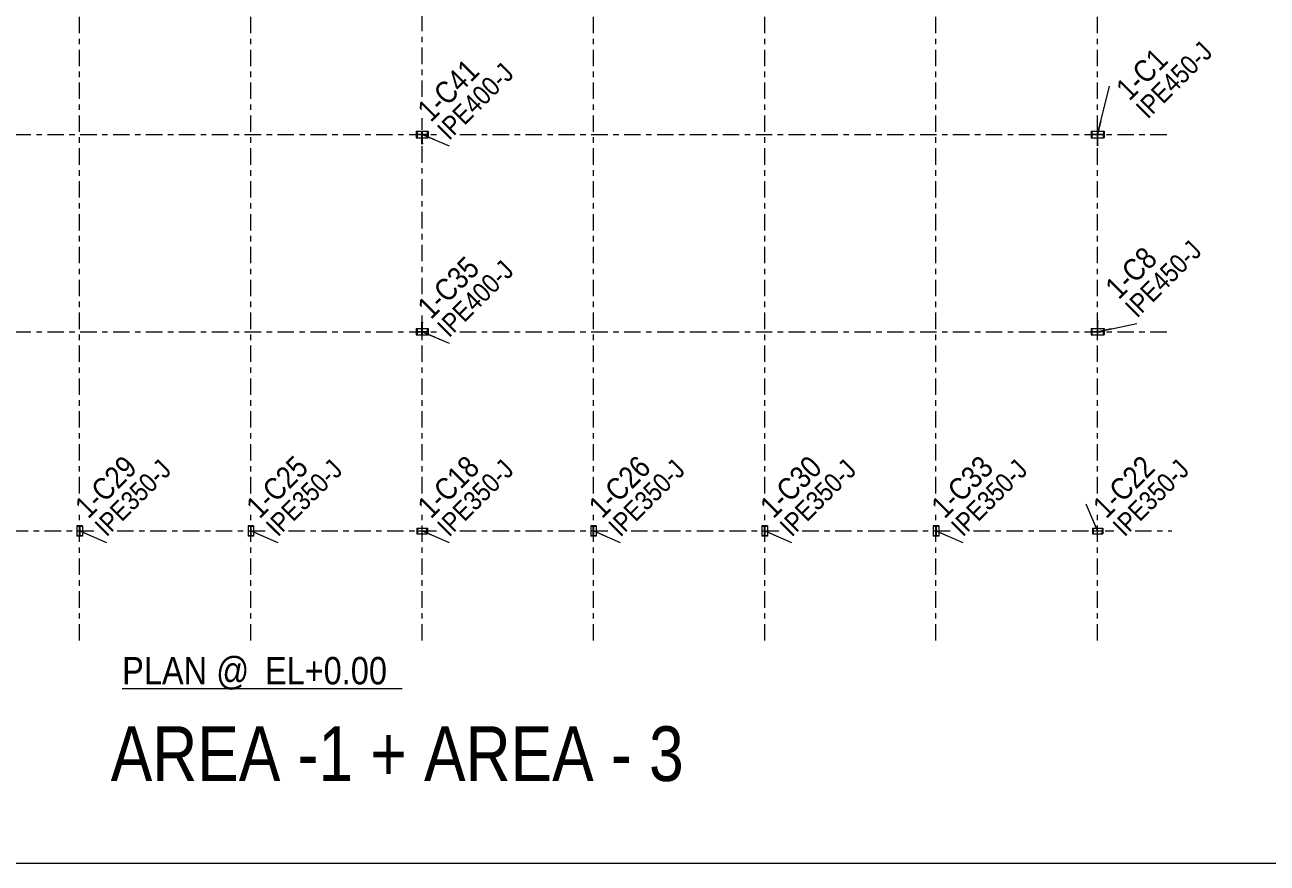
# Model space of a CAD drawing. Header units: millimetres. Extents: x -441 to 382, y -51 to 523.
# Drawn here: x -192.1 to 34.6, y -50.6 to 102.4 of the extents above; entities that cross this region are included whole.
import ezdxf

# ---------------------------------------------------------------- set-up
doc = ezdxf.new("R2010")
doc.units = ezdxf.units.MM
doc.linetypes.add('XKITLINE00', pattern=[0])
doc.linetypes.add('XKITLINE03', pattern=[6, 3, -1, 1, -1])
for name, color, linetype, lineweight in [('DrawingSheet', 5, 'Continuous', 0), ('OtherObjectType', 7, 'Continuous', 0), ('Part', 2, 'Continuous', 0), ('PartMark', 7, 'Continuous', 0), ('S-grid', 1, 'Continuous', 0), ('Text', 3, 'Continuous', 0)]:
    doc.layers.add(name, color=color, linetype=linetype, lineweight=lineweight)
doc.styles.add('ARIAL', font='ARIAL.TTF')
doc.styles.add('COMIC_SANS_MS', font='COMIC.TTF')

# ---------------------------------------------------------------- blocks, each defined once
blk = doc.blocks.new('*A21')
at = {"layer": 'Part'}
blk.add_hatch(color=3, dxfattribs=at).paths.add_polyline_path([(-118.665, 46.395), (-118.665, 46.875), (-118.6, 46.875), (-118.6, 45.875), (-118.665, 45.875), (-118.665, 46.355), (-120.535, 46.355), (-120.535, 45.875), (-120.6, 45.875), (-120.6, 46.875), (-120.535, 46.875), (-120.535, 46.395)], flags=17)
blk = doc.blocks.new('*A22')
at = {"layer": 'Part'}
blk.add_hatch(color=3, dxfattribs=at).paths.add_polyline_path([(-118.78, 10.0175), (-118.78, 10.4375), (-118.725, 10.4375), (-118.725, 9.5625), (-118.78, 9.5625), (-118.78, 9.9825), (-120.42, 9.9825), (-120.42, 9.5625), (-120.475, 9.5625), (-120.475, 10.4375), (-120.42, 10.4375), (-120.42, 10.0175)], flags=17)
blk = doc.blocks.new('*A23')
at = {"layer": 'Part'}
blk.add_hatch(color=3, dxfattribs=at).paths.add_polyline_path([(-88.7875, 10.82), (-88.7875, 10.875), (-87.9125, 10.875), (-87.9125, 10.82), (-88.3325, 10.82), (-88.3325, 9.18), (-87.9125, 9.18), (-87.9125, 9.125), (-88.7875, 9.125), (-88.7875, 9.18), (-88.3675, 9.18), (-88.3675, 10.82)], flags=17)
blk = doc.blocks.new('*A24')
at = {"layer": 'Part'}
blk.add_hatch(color=3, dxfattribs=at).paths.add_polyline_path([(-118.665, 82.395), (-118.665, 82.875), (-118.6, 82.875), (-118.6, 81.875), (-118.665, 81.875), (-118.665, 82.355), (-120.535, 82.355), (-120.535, 81.875), (-120.6, 81.875), (-120.6, 82.875), (-120.535, 82.875), (-120.535, 82.395)], flags=17)
blk = doc.blocks.new('*A25')
at = {"layer": 'Part'}
blk.add_hatch(color=3, dxfattribs=at).paths.add_polyline_path([(-119.6, 80.8), (-119.56, 80.78), (-119.55, 80.72), (-119.56, 80.66), (-119.6, 80.63), (-119.64, 80.66), (-119.65, 80.72), (-119.64, 80.78)], flags=17)
blk = doc.blocks.new('*A26')
at = {"layer": 'Part'}
blk.add_hatch(color=3, dxfattribs=at).paths.add_polyline_path([(-119.6, 48.12), (-119.56, 48.09), (-119.55, 48.03), (-119.56, 47.97), (-119.6, 47.95), (-119.64, 47.97), (-119.65, 48.03), (-119.64, 48.09)], flags=17)
blk = doc.blocks.new('*A44')
at = {"layer": 'Part'}
blk.add_hatch(color=3, dxfattribs=at).paths.add_polyline_path([(-182.5375, 10.82), (-182.5375, 10.875), (-181.6625, 10.875), (-181.6625, 10.82), (-182.0825, 10.82), (-182.0825, 9.18), (-181.6625, 9.18), (-181.6625, 9.125), (-182.5375, 9.125), (-182.5375, 9.18), (-182.1175, 9.18), (-182.1175, 10.82)], flags=17)
blk = doc.blocks.new('*A45')
at = {"layer": 'Part'}
blk.add_hatch(color=3, dxfattribs=at).paths.add_polyline_path([(-151.2875, 10.82), (-151.2875, 10.875), (-150.4125, 10.875), (-150.4125, 10.82), (-150.8325, 10.82), (-150.8325, 9.18), (-150.4125, 9.18), (-150.4125, 9.125), (-151.2875, 9.125), (-151.2875, 9.18), (-150.8675, 9.18), (-150.8675, 10.82)], flags=17)
blk = doc.blocks.new('*A65')
at = {"layer": 'Part'}
blk.add_hatch(color=3, dxfattribs=at).paths.add_polyline_path([(4.705, 46.3975), (4.705, 46.875), (4.775, 46.875), (4.775, 45.875), (4.705, 45.875), (4.705, 46.3525), (2.595, 46.3525), (2.595, 45.875), (2.525, 45.875), (2.525, 46.875), (2.595, 46.875), (2.595, 46.3975)], flags=17)
blk = doc.blocks.new('*A66')
at = {"layer": 'Part'}
blk.add_hatch(color=3, dxfattribs=at).paths.add_polyline_path([(4.705, 82.3975), (4.705, 82.875), (4.775, 82.875), (4.775, 81.875), (4.705, 81.875), (4.705, 82.3525), (2.595, 82.3525), (2.595, 81.875), (2.525, 81.875), (2.525, 82.875), (2.595, 82.875), (2.595, 82.3975)], flags=17)
blk = doc.blocks.new('*A67')
at = {"layer": 'Part'}
blk.add_hatch(color=3, dxfattribs=at).paths.add_polyline_path([(4.47, 10.0175), (4.47, 10.4375), (4.525, 10.4375), (4.525, 9.5625), (4.47, 9.5625), (4.47, 9.9825), (2.83, 9.9825), (2.83, 9.5625), (2.775, 9.5625), (2.775, 10.4375), (2.83, 10.4375), (2.83, 10.0175)], flags=17)
blk = doc.blocks.new('*A68')
at = {"layer": 'Part'}
blk.add_hatch(color=3, dxfattribs=at).paths.add_polyline_path([(-57.5375, 10.82), (-57.5375, 10.875), (-56.6625, 10.875), (-56.6625, 10.82), (-57.0825, 10.82), (-57.0825, 9.18), (-56.6625, 9.18), (-56.6625, 9.125), (-57.5375, 9.125), (-57.5375, 9.18), (-57.1175, 9.18), (-57.1175, 10.82)], flags=17)
blk = doc.blocks.new('*A69')
at = {"layer": 'Part'}
blk.add_hatch(color=3, dxfattribs=at).paths.add_polyline_path([(-26.2875, 10.82), (-26.2875, 10.875), (-25.4125, 10.875), (-25.4125, 10.82), (-25.8325, 10.82), (-25.8325, 9.18), (-25.4125, 9.18), (-25.4125, 9.125), (-26.2875, 9.125), (-26.2875, 9.18), (-25.8675, 9.18), (-25.8675, 10.82)], flags=17)
blk = doc.blocks.new('*A70')
at = {"layer": 'Part'}
blk.add_hatch(color=3, dxfattribs=at).paths.add_polyline_path([(3.65, 80.5), (3.69, 80.47), (3.7, 80.41), (3.69, 80.34), (3.65, 80.31), (3.61, 80.34), (3.6, 80.41), (3.61, 80.47)], flags=17)
blk = doc.blocks.new('*A71')
at = {"layer": 'Part'}
blk.add_hatch(color=3, dxfattribs=at).paths.add_polyline_path([(3.65, 48.44), (3.69, 48.41), (3.7, 48.34), (3.69, 48.28), (3.65, 48.25), (3.61, 48.28), (3.6, 48.34), (3.61, 48.41)], flags=17)
blk = doc.blocks.new('*A80')
at = {"layer": 'DrawingSheet', "color": 5, "linetype": 'XKITLINE00', "lineweight": 0}
blk.add_line((-438.31, -50.64), (381.69, -50.64), dxfattribs=at)
blk = doc.blocks.new('*A94')
at = {"layer": 'S-grid', "color": 1, "linetype": 'XKITLINE03', "lineweight": 0}
for p, q in [((-235.99, 82.38), (-116.63, 82.38)), ((-112.74, 82.38), (17.19, 82.38))]:
    blk.add_line(p, q, dxfattribs=at)
blk = doc.blocks.new('*A95')
at = {"layer": 'S-grid', "color": 1, "linetype": 'XKITLINE03', "lineweight": 0}
for p, q in [((-235.99, 46.38), (-116.63, 46.38)), ((-112.74, 46.38), (17.19, 46.38))]:
    blk.add_line(p, q, dxfattribs=at)
blk = doc.blocks.new('*A96')
at = {"layer": 'S-grid', "color": 1, "linetype": 'XKITLINE03', "lineweight": 0}
for p, q in [((-206.49, 10), (-179.13, 10)), ((-175.24, 10), (-147.88, 10)), ((-143.99, 10), (-116.63, 10)), ((-112.74, 10), (-85.38, 10)), ((-81.49, 10), (-54.13, 10)), ((-50.24, 10), (-22.88, 10)), ((-18.99, 10), (6.62, 10)), ((10.51, 10), (17.19, 10))]:
    blk.add_line(p, q, dxfattribs=at)
blk = doc.blocks.new('*A97')
at = {"layer": 'S-grid', "color": 1, "linetype": 'XKITLINE03', "lineweight": 0}
for p, q in [((3.65, 16.86), (3.65, 121.34)), ((3.65, -10), (3.65, 12.97))]:
    blk.add_line(p, q, dxfattribs=at)
blk = doc.blocks.new('*A98')
at = {"layer": 'S-grid', "color": 1, "linetype": 'XKITLINE03', "lineweight": 0}
for p, q in [((-25.85, 16.86), (-25.85, 481.69)), ((-25.85, -10), (-25.85, 12.97))]:
    blk.add_line(p, q, dxfattribs=at)
blk = doc.blocks.new('*A99')
at = {"layer": 'S-grid', "color": 1, "linetype": 'XKITLINE03', "lineweight": 0}
for p, q in [((-57.1, 16.86), (-57.1, 481.69)), ((-57.1, -10), (-57.1, 12.97))]:
    blk.add_line(p, q, dxfattribs=at)
blk = doc.blocks.new('*A100')
at = {"layer": 'S-grid', "color": 1, "linetype": 'XKITLINE03', "lineweight": 0}
for p, q in [((-88.35, 16.86), (-88.35, 481.69)), ((-88.35, -10), (-88.35, 12.97))]:
    blk.add_line(p, q, dxfattribs=at)
blk = doc.blocks.new('*A101')
at = {"layer": 'S-grid', "color": 1, "linetype": 'XKITLINE03', "lineweight": 0}
for p, q in [((-119.6, 89.23), (-119.6, 121.34)), ((-119.6, 53.23), (-119.6, 85.34)), ((-119.6, 16.86), (-119.6, 49.34)), ((-119.6, -10), (-119.6, 12.97))]:
    blk.add_line(p, q, dxfattribs=at)
blk = doc.blocks.new('*A102')
at = {"layer": 'S-grid', "color": 1, "linetype": 'XKITLINE03', "lineweight": 0}
for p, q in [((-150.85, 16.86), (-150.85, 481.69)), ((-150.85, -10), (-150.85, 12.97))]:
    blk.add_line(p, q, dxfattribs=at)
blk = doc.blocks.new('*A103')
at = {"layer": 'S-grid', "color": 1, "linetype": 'XKITLINE03', "lineweight": 0}
for p, q in [((-182.1, 16.86), (-182.1, 481.69)), ((-182.1, -10), (-182.1, 12.97))]:
    blk.add_line(p, q, dxfattribs=at)
blk = doc.blocks.new('*A138')
at = {"layer": 'OtherObjectType', "color": 5, "linetype": 'XKITLINE00', "lineweight": 0}
blk.add_line((-174.34, -18.75), (-123.27, -18.75), dxfattribs=at)
at = {"layer": 'OtherObjectType', "color": 7, "style": 'ARIAL', "width": 0.85}
for s, p in [('PLAN @', (-174.34, -18)), ('EL+0.00', (-148.3, -18))]:
    blk.add_text(s, height=5, dxfattribs=at).set_placement(p)
blk = doc.blocks.new('*A139')
at = {"layer": 'Part', "color": 2, "linetype": 'XKITLINE00', "lineweight": 0}
for p, q in [((-181.6, 10.95), (-182.6, 10.95)), ((-182.6, 10.95), (-182.6, 9.05)), ((-181.6, 10.95), (-181.6, 9.05)), ((-181.6, 9.05), (-182.6, 9.05))]:
    blk.add_line(p, q, dxfattribs=at)
blk = doc.blocks.new('*A140')
at = {"layer": 'Part', "color": 2, "linetype": 'XKITLINE00', "lineweight": 0}
for p, q in [((-150.35, 10.95), (-151.35, 10.95)), ((-151.35, 10.95), (-151.35, 9.05)), ((-150.35, 10.95), (-150.35, 9.05)), ((-150.35, 9.05), (-151.35, 9.05))]:
    blk.add_line(p, q, dxfattribs=at)
blk = doc.blocks.new('*A146')
at = {"layer": 'Part', "color": 2, "linetype": 'XKITLINE00', "lineweight": 0}
for p, q in [((-120.6, 45.875), (-120.6, 46.875)), ((-120.6, 46.875), (-120.535, 46.875)), ((-120.535, 45.875), (-120.6, 45.875)), ((-120.535, 46.875), (-120.535, 46.395)), ((-120.535, 46.395), (-118.665, 46.395)), ((-118.665, 46.355), (-120.535, 46.355)), ((-120.535, 46.355), (-120.535, 45.875)), ((-118.6, 46.875), (-118.665, 46.875)), ((-118.665, 46.875), (-118.665, 46.395)), ((-118.665, 45.875), (-118.665, 46.355)), ((-118.6, 45.875), (-118.665, 45.875)), ((-118.6, 46.875), (-118.6, 45.875))]:
    blk.add_line(p, q, dxfattribs=at)
blk = doc.blocks.new('*A147')
at = {"layer": 'Part', "color": 2, "linetype": 'XKITLINE00', "lineweight": 0}
for p, q in [((-120.475, 9.5625), (-120.475, 10.4375)), ((-120.475, 10.4375), (-120.42, 10.4375)), ((-120.42, 9.5625), (-120.475, 9.5625)), ((-120.42, 10.4375), (-120.42, 10.0175)), ((-120.42, 10.0175), (-118.78, 10.0175)), ((-118.78, 9.9825), (-120.42, 9.9825)), ((-120.42, 9.9825), (-120.42, 9.5625)), ((-118.725, 10.4375), (-118.78, 10.4375)), ((-118.78, 10.4375), (-118.78, 10.0175)), ((-118.78, 9.5625), (-118.78, 9.9825)), ((-118.725, 9.5625), (-118.78, 9.5625)), ((-118.725, 10.4375), (-118.725, 9.5625))]:
    blk.add_line(p, q, dxfattribs=at)
blk = doc.blocks.new('*A148')
at = {"layer": 'Part', "color": 2, "linetype": 'XKITLINE00', "lineweight": 0}
for p, q in [((-88.7875, 10.82), (-88.7875, 10.875)), ((-88.7875, 10.875), (-87.9125, 10.875)), ((-88.3675, 10.82), (-88.7875, 10.82)), ((-88.7875, 9.125), (-88.7875, 9.18)), ((-88.7875, 9.18), (-88.3675, 9.18)), ((-87.9125, 9.125), (-88.7875, 9.125)), ((-88.3675, 9.18), (-88.3675, 10.82)), ((-87.9125, 10.82), (-88.3325, 10.82)), ((-88.3325, 10.82), (-88.3325, 9.18)), ((-88.3325, 9.18), (-87.9125, 9.18)), ((-87.9125, 10.875), (-87.9125, 10.82)), ((-87.9125, 9.18), (-87.9125, 9.125))]:
    blk.add_line(p, q, dxfattribs=at)
blk = doc.blocks.new('*A149')
at = {"layer": 'Part', "color": 2, "linetype": 'XKITLINE00', "lineweight": 0}
for p, q in [((-120.6, 81.875), (-120.6, 82.875)), ((-120.6, 82.875), (-120.535, 82.875)), ((-120.535, 81.875), (-120.6, 81.875)), ((-120.535, 82.875), (-120.535, 82.395)), ((-120.535, 82.395), (-118.665, 82.395)), ((-118.665, 82.355), (-120.535, 82.355)), ((-120.535, 82.355), (-120.535, 81.875)), ((-118.6, 82.875), (-118.665, 82.875)), ((-118.665, 82.875), (-118.665, 82.395)), ((-118.665, 81.875), (-118.665, 82.355)), ((-118.6, 81.875), (-118.665, 81.875)), ((-118.6, 82.875), (-118.6, 81.875))]:
    blk.add_line(p, q, dxfattribs=at)
blk = doc.blocks.new('*A150')
at = {"layer": 'Part', "color": 2, "linetype": 'XKITLINE00', "lineweight": 0}
for p, q in [((-119.64, 82.88), (-119.65, 82.85)), ((-119.65, 82.39), (-119.65, 82.85)), ((-119.65, 80.72), (-119.65, 82.36)), ((-119.6, 82.88), (-119.64, 82.88)), ((-119.56, 82.88), (-119.6, 82.88)), ((-119.55, 82.85), (-119.56, 82.88)), ((-119.55, 82.39), (-119.55, 82.85)), ((-119.55, 80.72), (-119.55, 82.36)), ((-119.65, 80.72), (-119.64, 80.78)), ((-119.64, 80.66), (-119.65, 80.72)), ((-119.64, 80.78), (-119.6, 80.8)), ((-119.6, 80.63), (-119.64, 80.66)), ((-119.6, 80.8), (-119.56, 80.78)), ((-119.56, 80.66), (-119.6, 80.63)), ((-119.56, 80.78), (-119.55, 80.72)), ((-119.55, 80.72), (-119.56, 80.66))]:
    blk.add_line(p, q, dxfattribs=at)
blk = doc.blocks.new('*A151')
at = {"layer": 'Part', "color": 2, "linetype": 'XKITLINE00', "lineweight": 0}
for p, q in [((-119.65, 48.03), (-119.64, 48.09)), ((-119.64, 47.97), (-119.65, 48.03)), ((-119.65, 46.4), (-119.65, 48.03)), ((-119.64, 48.09), (-119.6, 48.12)), ((-119.6, 47.95), (-119.64, 47.97)), ((-119.6, 48.12), (-119.56, 48.09)), ((-119.56, 47.97), (-119.6, 47.95)), ((-119.56, 48.09), (-119.55, 48.03)), ((-119.55, 48.03), (-119.56, 47.97)), ((-119.55, 46.4), (-119.55, 48.03)), ((-119.65, 45.9), (-119.65, 46.35)), ((-119.65, 45.9), (-119.64, 45.87)), ((-119.64, 45.87), (-119.6, 45.87)), ((-119.6, 45.87), (-119.56, 45.87)), ((-119.56, 45.87), (-119.55, 45.9)), ((-119.55, 45.9), (-119.55, 46.35))]:
    blk.add_line(p, q, dxfattribs=at)
blk = doc.blocks.new('*A152')
at = {"layer": 'Part', "color": 2, "linetype": 'XKITLINE00', "lineweight": 0}
for p, q in [((-120.55, 10.5), (-120.55, 9.5)), ((-120.55, 10.5), (-118.65, 10.5)), ((-120.55, 9.5), (-118.65, 9.5)), ((-118.65, 10.5), (-118.65, 9.5))]:
    blk.add_line(p, q, dxfattribs=at)
blk = doc.blocks.new('*A153')
at = {"layer": 'Part', "color": 2, "linetype": 'XKITLINE00', "lineweight": 0}
for p, q in [((-120.7, 46.975), (-120.7, 45.775)), ((-120.7, 46.975), (-119.65, 46.975)), ((-120.7, 45.775), (-118.5, 45.775)), ((-119.55, 46.975), (-118.5, 46.975)), ((-118.5, 46.975), (-118.5, 45.775))]:
    blk.add_line(p, q, dxfattribs=at)
blk = doc.blocks.new('*A154')
at = {"layer": 'Part', "color": 2, "linetype": 'XKITLINE00', "lineweight": 0}
for p, q in [((-87.85, 10.95), (-88.85, 10.95)), ((-88.85, 10.95), (-88.85, 9.05)), ((-87.85, 10.95), (-87.85, 9.05)), ((-87.85, 9.05), (-88.85, 9.05))]:
    blk.add_line(p, q, dxfattribs=at)
blk = doc.blocks.new('*A155')
at = {"layer": 'Part', "color": 2, "linetype": 'XKITLINE00', "lineweight": 0}
for p, q in [((-120.7, 82.975), (-120.7, 81.775)), ((-120.7, 82.975), (-118.5, 82.975)), ((-120.7, 81.775), (-119.65, 81.775)), ((-119.55, 81.775), (-118.5, 81.775)), ((-118.5, 82.975), (-118.5, 81.775))]:
    blk.add_line(p, q, dxfattribs=at)
blk = doc.blocks.new('*A190')
at = {"layer": 'Part', "color": 2, "linetype": 'XKITLINE00', "lineweight": 0}
for p, q in [((-182.5375, 10.82), (-182.5375, 10.875)), ((-182.5375, 10.875), (-181.6625, 10.875)), ((-182.1175, 10.82), (-182.5375, 10.82)), ((-182.5375, 9.125), (-182.5375, 9.18)), ((-182.5375, 9.18), (-182.1175, 9.18)), ((-181.6625, 9.125), (-182.5375, 9.125)), ((-182.1175, 9.18), (-182.1175, 10.82)), ((-181.6625, 10.82), (-182.0825, 10.82)), ((-182.0825, 10.82), (-182.0825, 9.18)), ((-182.0825, 9.18), (-181.6625, 9.18)), ((-181.6625, 10.875), (-181.6625, 10.82)), ((-181.6625, 9.18), (-181.6625, 9.125))]:
    blk.add_line(p, q, dxfattribs=at)
blk = doc.blocks.new('*A191')
at = {"layer": 'Part', "color": 2, "linetype": 'XKITLINE00', "lineweight": 0}
for p, q in [((-151.2875, 10.82), (-151.2875, 10.875)), ((-151.2875, 10.875), (-150.4125, 10.875)), ((-150.8675, 10.82), (-151.2875, 10.82)), ((-151.2875, 9.125), (-151.2875, 9.18)), ((-151.2875, 9.18), (-150.8675, 9.18)), ((-150.4125, 9.125), (-151.2875, 9.125)), ((-150.8675, 9.18), (-150.8675, 10.82)), ((-150.4125, 10.82), (-150.8325, 10.82)), ((-150.8325, 10.82), (-150.8325, 9.18)), ((-150.8325, 9.18), (-150.4125, 9.18)), ((-150.4125, 10.875), (-150.4125, 10.82)), ((-150.4125, 9.18), (-150.4125, 9.125))]:
    blk.add_line(p, q, dxfattribs=at)
blk = doc.blocks.new('*A240')
at = {"layer": 'Part', "color": 2, "linetype": 'XKITLINE00', "lineweight": 0}
for p, q in [((2.525, 45.875), (2.525, 46.875)), ((2.525, 46.875), (2.595, 46.875)), ((2.595, 45.875), (2.525, 45.875)), ((2.595, 46.875), (2.595, 46.3975)), ((2.595, 46.3975), (4.705, 46.3975)), ((4.705, 46.3525), (2.595, 46.3525)), ((2.595, 46.3525), (2.595, 45.875)), ((4.775, 46.875), (4.705, 46.875)), ((4.705, 46.875), (4.705, 46.3975)), ((4.705, 45.875), (4.705, 46.3525)), ((4.775, 45.875), (4.705, 45.875)), ((4.775, 46.875), (4.775, 45.875))]:
    blk.add_line(p, q, dxfattribs=at)
blk = doc.blocks.new('*A241')
at = {"layer": 'Part', "color": 2, "linetype": 'XKITLINE00', "lineweight": 0}
for p, q in [((2.525, 81.875), (2.525, 82.875)), ((2.525, 82.875), (2.595, 82.875)), ((2.595, 81.875), (2.525, 81.875)), ((2.595, 82.875), (2.595, 82.3975)), ((2.595, 82.3975), (4.705, 82.3975)), ((4.705, 82.3525), (2.595, 82.3525)), ((2.595, 82.3525), (2.595, 81.875)), ((4.775, 82.875), (4.705, 82.875)), ((4.705, 82.875), (4.705, 82.3975)), ((4.705, 81.875), (4.705, 82.3525)), ((4.775, 81.875), (4.705, 81.875)), ((4.775, 82.875), (4.775, 81.875))]:
    blk.add_line(p, q, dxfattribs=at)
blk = doc.blocks.new('*A242')
at = {"layer": 'Part', "color": 2, "linetype": 'XKITLINE00', "lineweight": 0}
for p, q in [((2.775, 9.5625), (2.775, 10.4375)), ((2.775, 10.4375), (2.83, 10.4375)), ((2.83, 9.5625), (2.775, 9.5625)), ((2.83, 10.4375), (2.83, 10.0175)), ((2.83, 10.0175), (4.47, 10.0175)), ((4.47, 9.9825), (2.83, 9.9825)), ((2.83, 9.9825), (2.83, 9.5625)), ((4.525, 10.4375), (4.47, 10.4375)), ((4.47, 10.4375), (4.47, 10.0175)), ((4.47, 9.5625), (4.47, 9.9825)), ((4.525, 9.5625), (4.47, 9.5625)), ((4.525, 10.4375), (4.525, 9.5625))]:
    blk.add_line(p, q, dxfattribs=at)
blk = doc.blocks.new('*A243')
at = {"layer": 'Part', "color": 2, "linetype": 'XKITLINE00', "lineweight": 0}
for p, q in [((-57.5375, 10.82), (-57.5375, 10.875)), ((-57.5375, 10.875), (-56.6625, 10.875)), ((-57.1175, 10.82), (-57.5375, 10.82)), ((-57.5375, 9.125), (-57.5375, 9.18)), ((-57.5375, 9.18), (-57.1175, 9.18)), ((-56.6625, 9.125), (-57.5375, 9.125)), ((-57.1175, 9.18), (-57.1175, 10.82)), ((-56.6625, 10.82), (-57.0825, 10.82)), ((-57.0825, 10.82), (-57.0825, 9.18)), ((-57.0825, 9.18), (-56.6625, 9.18)), ((-56.6625, 10.875), (-56.6625, 10.82)), ((-56.6625, 9.18), (-56.6625, 9.125))]:
    blk.add_line(p, q, dxfattribs=at)
blk = doc.blocks.new('*A244')
at = {"layer": 'Part', "color": 2, "linetype": 'XKITLINE00', "lineweight": 0}
for p, q in [((-26.2875, 10.82), (-26.2875, 10.875)), ((-26.2875, 10.875), (-25.4125, 10.875)), ((-25.8675, 10.82), (-26.2875, 10.82)), ((-26.2875, 9.125), (-26.2875, 9.18)), ((-26.2875, 9.18), (-25.8675, 9.18)), ((-25.4125, 9.125), (-26.2875, 9.125)), ((-25.8675, 9.18), (-25.8675, 10.82)), ((-25.4125, 10.82), (-25.8325, 10.82)), ((-25.8325, 10.82), (-25.8325, 9.18)), ((-25.8325, 9.18), (-25.4125, 9.18)), ((-25.4125, 10.875), (-25.4125, 10.82)), ((-25.4125, 9.18), (-25.4125, 9.125))]:
    blk.add_line(p, q, dxfattribs=at)
blk = doc.blocks.new('*A245')
at = {"layer": 'Part', "color": 2, "linetype": 'XKITLINE00', "lineweight": 0}
for p, q in [((3.61, 82.9), (3.6, 82.88)), ((3.6, 82.4), (3.6, 82.88)), ((3.6, 80.41), (3.6, 82.35)), ((3.65, 82.91), (3.61, 82.9)), ((3.69, 82.9), (3.65, 82.91)), ((3.7, 82.88), (3.69, 82.9)), ((3.7, 82.4), (3.7, 82.88)), ((3.7, 80.41), (3.7, 82.35)), ((3.6, 80.41), (3.61, 80.47)), ((3.61, 80.34), (3.6, 80.41)), ((3.61, 80.47), (3.65, 80.5)), ((3.65, 80.31), (3.61, 80.34)), ((3.65, 80.5), (3.69, 80.47)), ((3.69, 80.34), (3.65, 80.31)), ((3.69, 80.47), (3.7, 80.41)), ((3.7, 80.41), (3.69, 80.34))]:
    blk.add_line(p, q, dxfattribs=at)
blk = doc.blocks.new('*A246')
at = {"layer": 'Part', "color": 2, "linetype": 'XKITLINE00', "lineweight": 0}
for p, q in [((3.6, 48.34), (3.61, 48.41)), ((3.61, 48.28), (3.6, 48.34)), ((3.6, 46.4), (3.6, 48.34)), ((3.61, 48.41), (3.65, 48.44)), ((3.65, 48.25), (3.61, 48.28)), ((3.65, 48.44), (3.69, 48.41)), ((3.69, 48.28), (3.65, 48.25)), ((3.69, 48.41), (3.7, 48.34)), ((3.7, 48.34), (3.69, 48.28)), ((3.7, 46.4), (3.7, 48.34)), ((3.6, 45.87), (3.6, 46.35)), ((3.6, 45.87), (3.61, 45.85)), ((3.61, 45.85), (3.65, 45.84)), ((3.65, 45.84), (3.69, 45.85)), ((3.69, 45.85), (3.7, 45.87)), ((3.7, 45.87), (3.7, 46.35))]:
    blk.add_line(p, q, dxfattribs=at)
blk = doc.blocks.new('*A247')
at = {"layer": 'Part', "color": 2, "linetype": 'XKITLINE00', "lineweight": 0}
for p, q in [((-56.6, 10.95), (-57.6, 10.95)), ((-57.6, 10.95), (-57.6, 9.05)), ((-56.6, 10.95), (-56.6, 9.05)), ((-56.6, 9.05), (-57.6, 9.05))]:
    blk.add_line(p, q, dxfattribs=at)
blk = doc.blocks.new('*A248')
at = {"layer": 'Part', "color": 2, "linetype": 'XKITLINE00', "lineweight": 0}
for p, q in [((-25.35, 10.95), (-26.35, 10.95)), ((-26.35, 10.95), (-26.35, 9.05)), ((-25.35, 10.95), (-25.35, 9.05)), ((-25.35, 9.05), (-26.35, 9.05))]:
    blk.add_line(p, q, dxfattribs=at)
blk = doc.blocks.new('*A249')
at = {"layer": 'Part', "color": 2, "linetype": 'XKITLINE00', "lineweight": 0}
for p, q in [((2.7, 10.5), (2.7, 9.5)), ((2.7, 10.5), (4.6, 10.5)), ((2.7, 9.5), (4.6, 9.5)), ((4.6, 10.5), (4.6, 9.5))]:
    blk.add_line(p, q, dxfattribs=at)
blk = doc.blocks.new('*A250')
at = {"layer": 'Part', "color": 2, "linetype": 'XKITLINE00', "lineweight": 0}
for p, q in [((2.45, 46.975), (2.45, 45.775)), ((2.45, 46.975), (3.6, 46.975)), ((2.45, 45.775), (4.85, 45.775)), ((3.7, 46.975), (4.85, 46.975)), ((4.85, 46.975), (4.85, 45.775))]:
    blk.add_line(p, q, dxfattribs=at)
blk = doc.blocks.new('*A251')
at = {"layer": 'Part', "color": 2, "linetype": 'XKITLINE00', "lineweight": 0}
for p, q in [((2.45, 82.975), (2.45, 81.775)), ((2.45, 82.975), (4.85, 82.975)), ((2.45, 81.775), (3.6, 81.775)), ((3.7, 81.775), (4.85, 81.775)), ((4.85, 82.975), (4.85, 81.775))]:
    blk.add_line(p, q, dxfattribs=at)
blk = doc.blocks.new('*A277')
at = {"layer": 'Text', "color": 6, "style": 'COMIC_SANS_MS', "width": 0.85}
blk.add_text('AREA -1 + AREA - 3', height=10, dxfattribs=at).set_placement((-176.42, -35.65))
blk = doc.blocks.new('*A292')
at = {"layer": 'PartMark', "color": 7, "linetype": 'XKITLINE00', "lineweight": 0}
for p, q in [((-182.1, 10), (-177.19, 7.91)), ((-179.8, 9.02), (-182.1, 10))]:
    blk.add_line(p, q, dxfattribs=at)
at = {"layer": 'PartMark', "color": 3, "style": 'ARIAL', "width": 0.85}
blk.add_text('1-C29', height=4, rotation=45.0001, dxfattribs=at).set_placement((-180.51, 12.09))
at = {"layer": 'PartMark', "color": 7, "style": 'ARIAL', "width": 0.85}
blk.add_text('IPE350-J', height=3.5, rotation=45.0001, dxfattribs=at).set_placement((-177.19, 8.76))
blk = doc.blocks.new('*A293')
at = {"layer": 'PartMark', "color": 7, "linetype": 'XKITLINE00', "lineweight": 0}
for p, q in [((-150.85, 10), (-145.94, 7.91)), ((-148.55, 9.02), (-150.85, 10))]:
    blk.add_line(p, q, dxfattribs=at)
at = {"layer": 'PartMark', "color": 3, "style": 'ARIAL', "width": 0.85}
blk.add_text('1-C25', height=4, rotation=45.0001, dxfattribs=at).set_placement((-149.26, 12.09))
at = {"layer": 'PartMark', "color": 7, "style": 'ARIAL', "width": 0.85}
blk.add_text('IPE350-J', height=3.5, rotation=45.0001, dxfattribs=at).set_placement((-145.94, 8.76))
blk = doc.blocks.new('*A294')
at = {"layer": 'PartMark', "color": 7, "linetype": 'XKITLINE00', "lineweight": 0}
for p, q in [((-119.6, 82.38), (-114.69, 80.29)), ((-117.3, 81.4), (-119.6, 82.38))]:
    blk.add_line(p, q, dxfattribs=at)
at = {"layer": 'PartMark', "color": 3, "style": 'ARIAL', "width": 0.85}
blk.add_text('1-C41', height=4, rotation=45.0001, dxfattribs=at).set_placement((-118.01, 84.46))
at = {"layer": 'PartMark', "color": 7, "style": 'ARIAL', "width": 0.85}
blk.add_text('IPE400-J', height=3.5, rotation=45.0001, dxfattribs=at).set_placement((-114.69, 81.14))
blk = doc.blocks.new('*A295')
at = {"layer": 'PartMark', "color": 7, "linetype": 'XKITLINE00', "lineweight": 0}
for p, q in [((-88.35, 10), (-83.44, 7.91)), ((-86.05, 9.02), (-88.35, 10))]:
    blk.add_line(p, q, dxfattribs=at)
at = {"layer": 'PartMark', "color": 3, "style": 'ARIAL', "width": 0.85}
blk.add_text('1-C26', height=4, rotation=45.0001, dxfattribs=at).set_placement((-86.76, 12.09))
at = {"layer": 'PartMark', "color": 7, "style": 'ARIAL', "width": 0.85}
blk.add_text('IPE350-J', height=3.5, rotation=45.0001, dxfattribs=at).set_placement((-83.44, 8.76))
blk = doc.blocks.new('*A296')
at = {"layer": 'PartMark', "color": 7, "linetype": 'XKITLINE00', "lineweight": 0}
for p, q in [((-119.6, 10), (-114.69, 7.91)), ((-117.3, 9.02), (-119.6, 10))]:
    blk.add_line(p, q, dxfattribs=at)
at = {"layer": 'PartMark', "color": 3, "style": 'ARIAL', "width": 0.85}
blk.add_text('1-C18', height=4, rotation=45.0001, dxfattribs=at).set_placement((-118.01, 12.09))
at = {"layer": 'PartMark', "color": 7, "style": 'ARIAL', "width": 0.85}
blk.add_text('IPE350-J', height=3.5, rotation=45.0001, dxfattribs=at).set_placement((-114.69, 8.76))
blk = doc.blocks.new('*A297')
at = {"layer": 'PartMark', "color": 7, "linetype": 'XKITLINE00', "lineweight": 0}
for p, q in [((-119.6, 46.38), (-114.69, 44.29)), ((-117.3, 45.4), (-119.6, 46.38))]:
    blk.add_line(p, q, dxfattribs=at)
at = {"layer": 'PartMark', "color": 3, "style": 'ARIAL', "width": 0.85}
blk.add_text('1-C35', height=4, rotation=45.0001, dxfattribs=at).set_placement((-118.01, 48.46))
at = {"layer": 'PartMark', "color": 7, "style": 'ARIAL', "width": 0.85}
blk.add_text('IPE400-J', height=3.5, rotation=45.0001, dxfattribs=at).set_placement((-114.69, 45.14))
blk = doc.blocks.new('*A322')
at = {"layer": 'PartMark', "color": 7, "linetype": 'XKITLINE00', "lineweight": 0}
for p, q in [((-25.85, 10), (-20.94, 7.91)), ((-23.55, 9.02), (-25.85, 10))]:
    blk.add_line(p, q, dxfattribs=at)
at = {"layer": 'PartMark', "color": 3, "style": 'ARIAL', "width": 0.85}
blk.add_text('1-C33', height=4, rotation=45.0001, dxfattribs=at).set_placement((-24.26, 12.09))
at = {"layer": 'PartMark', "color": 7, "style": 'ARIAL', "width": 0.85}
blk.add_text('IPE350-J', height=3.5, rotation=45.0001, dxfattribs=at).set_placement((-20.94, 8.76))
blk = doc.blocks.new('*A323')
at = {"layer": 'PartMark', "color": 7, "linetype": 'XKITLINE00', "lineweight": 0}
for p, q in [((-57.1, 10), (-52.19, 7.91)), ((-54.8, 9.02), (-57.1, 10))]:
    blk.add_line(p, q, dxfattribs=at)
at = {"layer": 'PartMark', "color": 3, "style": 'ARIAL', "width": 0.85}
blk.add_text('1-C30', height=4, rotation=45.0001, dxfattribs=at).set_placement((-55.51, 12.09))
at = {"layer": 'PartMark', "color": 7, "style": 'ARIAL', "width": 0.85}
blk.add_text('IPE350-J', height=3.5, rotation=45.0001, dxfattribs=at).set_placement((-52.19, 8.76))
blk = doc.blocks.new('*A324')
at = {"layer": 'PartMark', "color": 7, "linetype": 'XKITLINE00', "lineweight": 0}
for p, q in [((3.65, 10), (1.56, 14.91)), ((2.67, 12.3), (3.65, 10))]:
    blk.add_line(p, q, dxfattribs=at)
at = {"layer": 'PartMark', "color": 3, "style": 'ARIAL', "width": 0.85}
blk.add_text('1-C22', height=4, rotation=45.0001, dxfattribs=at).set_placement((5.24, 12.09))
at = {"layer": 'PartMark', "color": 7, "style": 'ARIAL', "width": 0.85}
blk.add_text('IPE350-J', height=3.5, rotation=45.0001, dxfattribs=at).set_placement((8.56, 8.76))
blk = doc.blocks.new('*A325')
at = {"layer": 'PartMark', "color": 7, "linetype": 'XKITLINE00', "lineweight": 0}
for p, q in [((3.65, 82.38), (5.8, 91.19)), ((4.24, 84.8), (3.65, 82.38))]:
    blk.add_line(p, q, dxfattribs=at)
at = {"layer": 'PartMark', "color": 3, "style": 'ARIAL', "width": 0.85}
blk.add_text('1-C1', height=4, rotation=45.0001, dxfattribs=at).set_placement((9.47, 88.36))
at = {"layer": 'PartMark', "color": 7, "style": 'ARIAL', "width": 0.85}
blk.add_text('IPE450-J', height=3.5, rotation=45.0001, dxfattribs=at).set_placement((12.8, 85.04))
blk = doc.blocks.new('*A326')
at = {"layer": 'PartMark', "color": 7, "linetype": 'XKITLINE00', "lineweight": 0}
for p, q in [((3.65, 46.38), (10.83, 47.9)), ((6.1, 46.9), (3.65, 46.38))]:
    blk.add_line(p, q, dxfattribs=at)
at = {"layer": 'PartMark', "color": 3, "style": 'ARIAL', "width": 0.85}
blk.add_text('1-C8', height=4, rotation=45.0001, dxfattribs=at).set_placement((7.51, 52.08))
at = {"layer": 'PartMark', "color": 7, "style": 'ARIAL', "width": 0.85}
blk.add_text('IPE450-J', height=3.5, rotation=45.0001, dxfattribs=at).set_placement((10.83, 48.75))

msp = doc.modelspace()

# ---------------------------------------------------------------- block references
at = {"lineweight": 0}
for name in ['*A80', '*A103', '*A102', '*A101', '*A100', '*A99', '*A98', '*A97', '*A94', '*A155', '*A24', '*A149', '*A150', '*A251', '*A66', '*A241', '*A245', '*A25', '*A70', '*A95', '*A26', '*A151', '*A71', '*A246', '*A153', '*A21', '*A146', '*A250', '*A65', '*A240', '*A96', '*A139', '*A44', '*A190', '*A140', '*A45', '*A191', '*A152', '*A22', '*A147', '*A154', '*A23', '*A148', '*A247', '*A68', '*A243', '*A248', '*A69', '*A244', '*A249', '*A67', '*A242', '*A138', '*A277']:
    msp.add_blockref(name, (0, 0), dxfattribs=at)
at = {"layer": 'PartMark', "lineweight": 0}
for name in ['*A325', '*A294', '*A326', '*A297', '*A292', '*A293', '*A296', '*A295', '*A323', '*A322', '*A324']:
    msp.add_blockref(name, (0, 0), dxfattribs=at)

doc.saveas('drawing.dxf')
